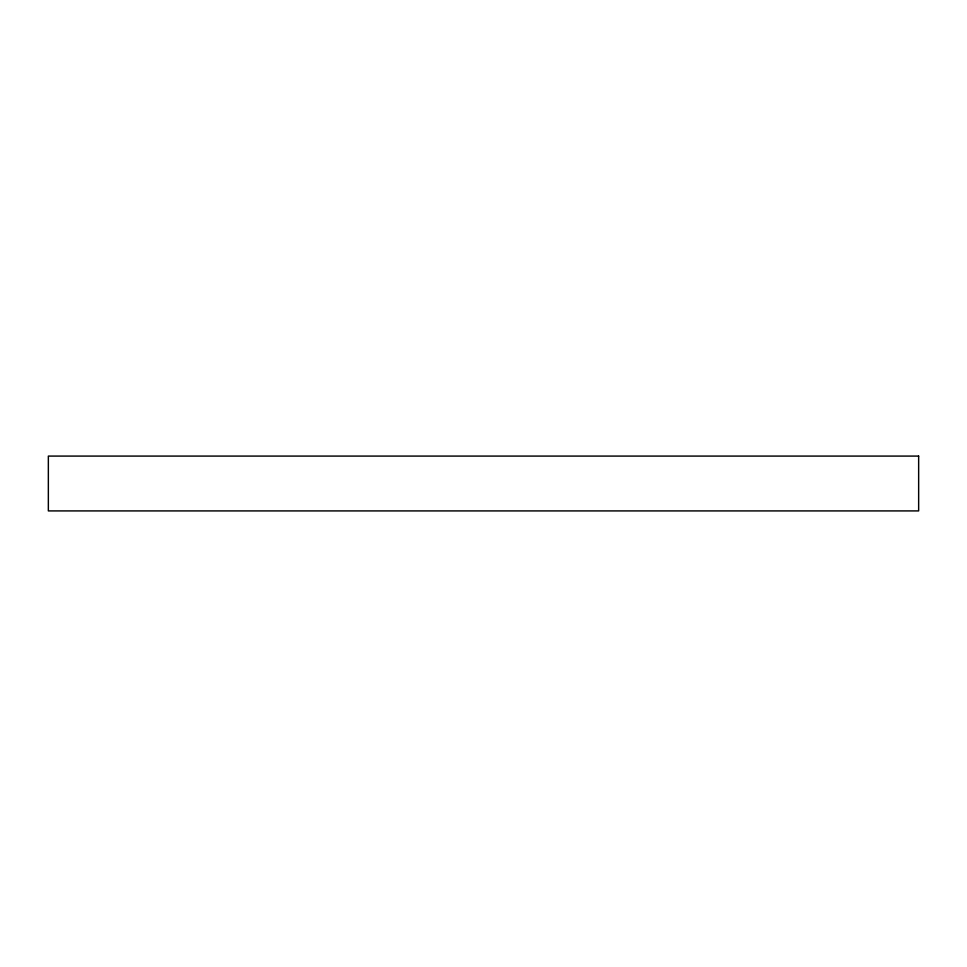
<?xml version="1.0" encoding="UTF-8"?>
<svg xmlns="http://www.w3.org/2000/svg" width="967" height="967" viewBox="0 0 967 967"><rect width="100%" height="100%" fill="white"/><g stroke="black" fill="none" stroke-linecap="round" stroke-linejoin="round"><path stroke-width="1.45" d="M918.65 456.086L48.35 456.086L48.35 510.914L918.65 510.914L918.65 456.086"/></g></svg>
